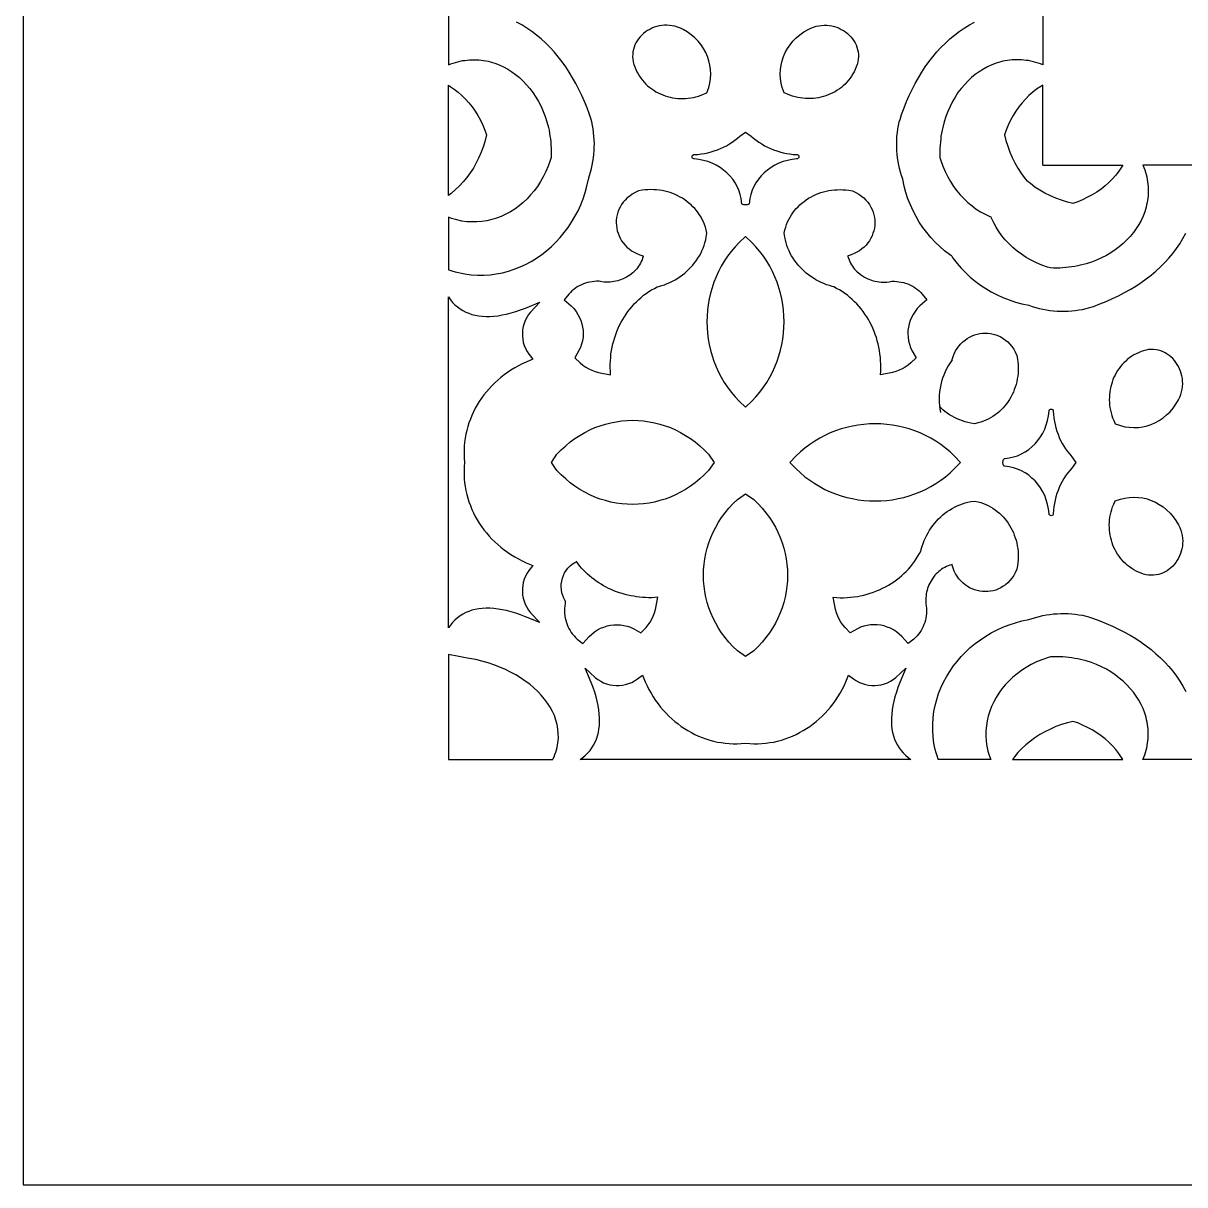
# Model space of a CAD drawing. Extents: x -1917 to -261, y -485 to 605.
# Drawn here: x -671.5 to -562.2, y 35.2 to 144.5 of the extents above; entities that cross this region are included whole.
import ezdxf

# ---------------------------------------------------------------- set-up
doc = ezdxf.new("R2010")
doc.units = 0
doc.layers.add('LAYER_1', color=18, linetype='CONTINUOUS')

msp = doc.modelspace()

# ---------------------------------------------------------------- linework, layer by layer
at = {"layer": 'LAYER_1'}
for points in [[(-671.49, 35.16), (-261.49, 35.16), (-261.49, 445.16), (-671.49, 445.16)], [(-607.11, 141.31), (-607.28, 141.7), (-607.48, 142.07), (-607.72, 142.42), (-608, 142.76), (-608.31, 143.07), (-608.64, 143.36), (-609.01, 143.63), (-609.41, 143.86), (-609.66, 143.99), (-609.92, 144.08), (-610.17, 144.16), (-610.42, 144.21), (-610.68, 144.25), (-610.93, 144.26), (-611.17, 144.26), (-611.42, 144.24), (-611.66, 144.2), (-611.89, 144.14), (-612.12, 144.07), (-612.34, 143.98), (-612.55, 143.87), (-612.75, 143.76), (-612.94, 143.63), (-613.12, 143.48), (-613.29, 143.33), (-613.45, 143.17), (-613.59, 142.99), (-613.72, 142.81), (-613.84, 142.61), (-613.94, 142.41), (-614.02, 142.2), (-614.08, 141.98), (-614.13, 141.76), (-614.15, 141.53), (-614.16, 141.3), (-614.14, 141.06), (-614.1, 140.82), (-614.04, 140.58), (-613.96, 140.34), (-613.85, 140.11), (-613.75, 139.89), (-613.64, 139.68), (-613.51, 139.47), (-613.38, 139.27), (-613.23, 139.08), (-613.07, 138.9), (-612.91, 138.73), (-612.74, 138.57), (-612.55, 138.41), (-612.36, 138.27), (-612.17, 138.14), (-611.96, 138.01), (-611.75, 137.9), (-611.54, 137.8), (-611.32, 137.71), (-611.09, 137.62), (-610.86, 137.55), (-610.63, 137.49), (-610.39, 137.44), (-610.15, 137.4), (-609.91, 137.38), (-609.67, 137.36), (-609.42, 137.36), (-609.18, 137.37), (-608.93, 137.39), (-608.69, 137.42), (-608.44, 137.46), (-608.2, 137.52), (-607.95, 137.59), (-607.71, 137.67), (-607.48, 137.77), (-607.17, 137.91), (-606.99, 138.4), (-606.89, 138.82), (-606.83, 139.25), (-606.8, 139.67), (-606.82, 140.09), (-606.88, 140.5), (-606.98, 140.91)], [(-599.96, 141.31), (-599.79, 141.7), (-599.58, 142.07), (-599.34, 142.42), (-599.07, 142.76), (-598.76, 143.07), (-598.42, 143.36), (-598.05, 143.63), (-597.65, 143.86), (-597.4, 143.99), (-597.15, 144.08), (-596.89, 144.16), (-596.64, 144.21), (-596.39, 144.25), (-596.14, 144.26), (-595.89, 144.26), (-595.65, 144.24), (-595.41, 144.2), (-595.17, 144.14), (-594.95, 144.07), (-594.73, 143.98), (-594.52, 143.87), (-594.32, 143.76), (-594.12, 143.63), (-593.94, 143.48), (-593.77, 143.33), (-593.62, 143.17), (-593.47, 142.99), (-593.34, 142.81), (-593.23, 142.61), (-593.13, 142.41), (-593.05, 142.2), (-592.98, 141.98), (-592.94, 141.76), (-592.91, 141.53), (-592.91, 141.3), (-592.92, 141.06), (-592.96, 140.82), (-593.02, 140.58), (-593.11, 140.34), (-593.21, 140.11), (-593.31, 139.89), (-593.43, 139.68), (-593.55, 139.47), (-593.69, 139.27), (-593.83, 139.08), (-593.99, 138.9), (-594.16, 138.73), (-594.33, 138.57), (-594.51, 138.41), (-594.7, 138.27), (-594.9, 138.14), (-595.1, 138.01), (-595.31, 137.9), (-595.53, 137.8), (-595.75, 137.71), (-595.97, 137.62), (-596.2, 137.55), (-596.43, 137.49), (-596.67, 137.44), (-596.91, 137.4), (-597.15, 137.38), (-597.4, 137.36), (-597.64, 137.36), (-597.89, 137.37), (-598.13, 137.39), (-598.38, 137.42), (-598.62, 137.46), (-598.87, 137.52), (-599.11, 137.59), (-599.35, 137.67), (-599.59, 137.77), (-599.9, 137.91), (-600.07, 138.4), (-600.17, 138.82), (-600.24, 139.25), (-600.26, 139.67), (-600.24, 140.09), (-600.18, 140.5), (-600.09, 140.91)], [(-631.49, 128.25), (-631.49, 138.62), (-631.31, 138.51), (-630.93, 138.25), (-630.56, 137.96), (-630.21, 137.65), (-629.87, 137.32), (-629.55, 136.96), (-629.25, 136.58), (-628.97, 136.18), (-628.71, 135.76), (-628.47, 135.32), (-628.25, 134.86), (-628.06, 134.38), (-627.9, 133.94), (-628.03, 133.42), (-628.2, 132.87), (-628.4, 132.33), (-628.62, 131.81), (-628.87, 131.31), (-629.14, 130.83), (-629.44, 130.37), (-629.76, 129.93), (-630.1, 129.52), (-630.46, 129.13), (-630.84, 128.76), (-631.24, 128.43)], [(-603.53, 127.35), (-603.69, 127.36), (-603.76, 127.38), (-603.8, 127.4), (-603.84, 127.42), (-603.87, 127.46), (-603.89, 127.49), (-603.9, 127.54), (-603.92, 127.75), (-603.95, 127.95), (-604.04, 128.34), (-604.16, 128.73), (-604.32, 129.09), (-604.52, 129.44), (-604.74, 129.78), (-605, 130.09), (-605.28, 130.38), (-605.6, 130.64), (-605.93, 130.88), (-606.29, 131.1), (-606.67, 131.28), (-607.07, 131.43), (-607.48, 131.55), (-607.91, 131.64), (-608.37, 131.69), (-608.41, 131.7), (-608.45, 131.72), (-608.51, 131.77), (-608.54, 131.83), (-608.55, 131.9), (-608.54, 131.97), (-608.5, 132.03), (-608.47, 132.05), (-608.44, 132.07), (-608.4, 132.09), (-608.35, 132.09), (-608.03, 132.11), (-607.71, 132.15), (-607.39, 132.2), (-607.08, 132.26), (-606.77, 132.34), (-606.47, 132.43), (-606.17, 132.53), (-605.88, 132.65), (-605.6, 132.78), (-605.32, 132.93), (-605.05, 133.09), (-604.79, 133.25), (-604.54, 133.44), (-604.3, 133.63), (-604.06, 133.84), (-603.53, 134.2), (-603, 133.84), (-602.77, 133.63), (-602.52, 133.44), (-602.27, 133.25), (-602.01, 133.09), (-601.74, 132.93), (-601.47, 132.78), (-601.18, 132.65), (-600.89, 132.53), (-600.59, 132.43), (-600.29, 132.34), (-599.98, 132.26), (-599.67, 132.2), (-599.36, 132.15), (-599.04, 132.11), (-598.71, 132.09), (-598.66, 132.09), (-598.62, 132.07), (-598.56, 132.03), (-598.53, 131.97), (-598.51, 131.9), (-598.52, 131.83), (-598.56, 131.77), (-598.58, 131.74), (-598.61, 131.72), (-598.65, 131.7), (-598.7, 131.69), (-599.15, 131.64), (-599.58, 131.55), (-600, 131.43), (-600.4, 131.28), (-600.78, 131.1), (-601.13, 130.88), (-601.47, 130.64), (-601.78, 130.38), (-602.06, 130.09), (-602.32, 129.78), (-602.55, 129.44), (-602.74, 129.09), (-602.9, 128.73), (-603.03, 128.34), (-603.12, 127.95), (-603.15, 127.75), (-603.17, 127.54), (-603.18, 127.49), (-603.19, 127.46), (-603.22, 127.42), (-603.26, 127.4), (-603.31, 127.38), (-603.37, 127.36)], [(-611.83, 119.64), (-611.69, 119.68), (-611.42, 119.76), (-611.16, 119.85), (-610.9, 119.95), (-610.64, 120.06), (-610.39, 120.18), (-610.15, 120.31), (-609.91, 120.46), (-609.69, 120.61), (-609.47, 120.77), (-609.25, 120.93), (-609.05, 121.11), (-608.85, 121.3), (-608.67, 121.49), (-608.49, 121.69), (-608.32, 121.9), (-608.16, 122.11), (-608.01, 122.34), (-607.87, 122.56), (-607.74, 122.8), (-607.63, 123.04), (-607.52, 123.29), (-607.43, 123.54), (-607.35, 123.8), (-607.28, 124.06), (-607.23, 124.33), (-607.17, 124.69), (-607.24, 125.02), (-607.31, 125.27), (-607.4, 125.51), (-607.49, 125.75), (-607.6, 125.98), (-607.72, 126.2), (-607.85, 126.41), (-607.99, 126.62), (-608.14, 126.82), (-608.31, 127.01), (-608.48, 127.19), (-608.66, 127.37), (-608.85, 127.53), (-609.04, 127.69), (-609.25, 127.84), (-609.46, 127.98), (-609.68, 128.1), (-609.91, 128.22), (-610.14, 128.33), (-610.38, 128.43), (-610.62, 128.51), (-610.87, 128.59), (-611.12, 128.65), (-611.38, 128.7), (-611.64, 128.75), (-611.9, 128.77), (-612.17, 128.79), (-612.44, 128.8), (-612.71, 128.79), (-612.98, 128.77), (-613.25, 128.73), (-613.59, 128.67), (-613.92, 128.51), (-614.19, 128.36), (-614.43, 128.19), (-614.66, 128.01), (-614.86, 127.81), (-615.04, 127.6), (-615.2, 127.38), (-615.33, 127.16), (-615.45, 126.92), (-615.54, 126.68), (-615.61, 126.43), (-615.66, 126.18), (-615.69, 125.93), (-615.7, 125.68), (-615.68, 125.42), (-615.65, 125.17), (-615.6, 124.93), (-615.52, 124.69), (-615.43, 124.45), (-615.32, 124.22), (-615.19, 123.99), (-615.04, 123.78), (-614.87, 123.58), (-614.69, 123.39), (-614.48, 123.21), (-614.26, 123.05), (-614.02, 122.9), (-613.76, 122.77), (-613.49, 122.66), (-613.2, 122.57), (-613.16, 122.56), (-613.17, 122.51), (-613.21, 122.35), (-613.27, 122.19), (-613.34, 122.03), (-613.41, 121.88), (-613.5, 121.73), (-613.59, 121.59), (-613.69, 121.45), (-613.8, 121.32), (-613.91, 121.19), (-614.03, 121.07), (-614.15, 120.96), (-614.43, 120.74), (-614.73, 120.55), (-615.05, 120.4), (-615.39, 120.27), (-615.55, 120.22), (-615.73, 120.18), (-615.91, 120.14), (-616.09, 120.12), (-616.28, 120.1), (-616.47, 120.09), (-616.65, 120.09), (-616.84, 120.1), (-617.04, 120.12), (-617.29, 120.17), (-617.54, 120.17), (-617.75, 120.16), (-617.97, 120.13), (-618.18, 120.1), (-618.39, 120.05), (-618.59, 119.99), (-618.79, 119.92), (-618.98, 119.84), (-619.17, 119.75), (-619.36, 119.64), (-619.53, 119.53), (-619.7, 119.41), (-619.86, 119.27), (-620.01, 119.13), (-620.15, 118.97), (-620.59, 118.43), (-619.93, 117.85), (-619.69, 117.6), (-619.48, 117.33), (-619.3, 117.06), (-619.15, 116.77), (-619.02, 116.47), (-618.92, 116.16), (-618.86, 115.85), (-618.82, 115.53), (-618.8, 115.22), (-618.82, 114.9), (-618.87, 114.58), (-618.95, 114.26), (-619.06, 113.95), (-619.2, 113.65), (-619.58, 112.98), (-619.08, 112.49), (-618.83, 112.28), (-618.56, 112.1), (-618.28, 111.94), (-617.99, 111.81), (-617.68, 111.69), (-617.37, 111.6), (-616.23, 111.38), (-616.25, 111.71), (-616.26, 112.04), (-616.26, 112.37), (-616.25, 112.69), (-616.22, 113.01), (-616.19, 113.33), (-616.14, 113.65), (-616.08, 113.96), (-616.01, 114.27), (-615.93, 114.58), (-615.84, 114.88), (-615.74, 115.17), (-615.63, 115.46), (-615.51, 115.75), (-615.38, 116.03), (-615.24, 116.31), (-615.09, 116.58), (-614.93, 116.84), (-614.77, 117.09), (-614.59, 117.34), (-614.4, 117.58), (-614.21, 117.81), (-614.01, 118.04), (-613.8, 118.25), (-613.58, 118.46), (-613.35, 118.66), (-613.12, 118.85), (-612.87, 119.03), (-612.62, 119.2), (-612.37, 119.36), (-612.1, 119.5)], [(-595.23, 119.64), (-595.37, 119.68), (-595.64, 119.76), (-595.91, 119.85), (-596.17, 119.95), (-596.42, 120.06), (-596.67, 120.18), (-596.91, 120.31), (-597.15, 120.46), (-597.38, 120.61), (-597.6, 120.77), (-597.81, 120.93), (-598.01, 121.11), (-598.21, 121.3), (-598.4, 121.49), (-598.58, 121.69), (-598.74, 121.9), (-598.9, 122.11), (-599.05, 122.34), (-599.19, 122.56), (-599.32, 122.8), (-599.43, 123.04), (-599.54, 123.29), (-599.63, 123.54), (-599.71, 123.8), (-599.78, 124.06), (-599.84, 124.33), (-599.89, 124.69), (-599.82, 125.02), (-599.75, 125.27), (-599.67, 125.51), (-599.57, 125.75), (-599.46, 125.98), (-599.34, 126.2), (-599.21, 126.41), (-599.07, 126.62), (-598.92, 126.82), (-598.76, 127.01), (-598.59, 127.19), (-598.41, 127.37), (-598.22, 127.53), (-598.02, 127.69), (-597.81, 127.84), (-597.6, 127.98), (-597.38, 128.1), (-597.16, 128.22), (-596.92, 128.33), (-596.69, 128.43), (-596.44, 128.51), (-596.2, 128.59), (-595.94, 128.65), (-595.69, 128.7), (-595.43, 128.75), (-595.16, 128.77), (-594.9, 128.79), (-594.63, 128.8), (-594.36, 128.79), (-594.08, 128.77), (-593.81, 128.73), (-593.48, 128.67), (-593.14, 128.51), (-592.87, 128.36), (-592.63, 128.19), (-592.41, 128.01), (-592.2, 127.81), (-592.02, 127.6), (-591.87, 127.38), (-591.73, 127.16), (-591.62, 126.92), (-591.52, 126.68), (-591.45, 126.43), (-591.4, 126.18), (-591.37, 125.93), (-591.37, 125.68), (-591.38, 125.42), (-591.41, 125.17), (-591.47, 124.93), (-591.54, 124.69), (-591.63, 124.45), (-591.74, 124.22), (-591.87, 123.99), (-592.02, 123.78), (-592.19, 123.58), (-592.38, 123.39), (-592.58, 123.21), (-592.81, 123.05), (-593.05, 122.9), (-593.3, 122.77), (-593.58, 122.66), (-593.87, 122.57), (-593.91, 122.56), (-593.9, 122.51), (-593.85, 122.35), (-593.79, 122.19), (-593.72, 122.03), (-593.65, 121.88), (-593.57, 121.73), (-593.47, 121.59), (-593.37, 121.45), (-593.27, 121.32), (-593.15, 121.19), (-593.03, 121.07), (-592.91, 120.96), (-592.63, 120.74), (-592.33, 120.55), (-592.02, 120.4), (-591.67, 120.27), (-591.51, 120.22), (-591.33, 120.18), (-591.15, 120.14), (-590.97, 120.12), (-590.78, 120.1), (-590.6, 120.09), (-590.41, 120.09), (-590.22, 120.1), (-590.03, 120.12), (-589.77, 120.17), (-589.53, 120.17), (-589.31, 120.16), (-589.1, 120.13), (-588.88, 120.1), (-588.68, 120.05), (-588.47, 119.99), (-588.27, 119.92), (-588.08, 119.84), (-587.89, 119.75), (-587.71, 119.64), (-587.53, 119.53), (-587.36, 119.41), (-587.2, 119.27), (-587.05, 119.13), (-586.91, 118.97), (-586.48, 118.43), (-587.14, 117.85), (-587.37, 117.6), (-587.58, 117.33), (-587.76, 117.06), (-587.92, 116.77), (-588.04, 116.47), (-588.14, 116.16), (-588.21, 115.85), (-588.25, 115.53), (-588.26, 115.22), (-588.24, 114.9), (-588.19, 114.58), (-588.11, 114.26), (-588.01, 113.95), (-587.87, 113.65), (-587.48, 112.98), (-587.99, 112.49), (-588.23, 112.28), (-588.5, 112.1), (-588.78, 111.94), (-589.07, 111.81), (-589.38, 111.69), (-589.7, 111.6), (-590.84, 111.38), (-590.81, 111.71), (-590.8, 112.04), (-590.8, 112.37), (-590.82, 112.69), (-590.84, 113.01), (-590.88, 113.33), (-590.92, 113.65), (-590.98, 113.96), (-591.05, 114.27), (-591.13, 114.58), (-591.22, 114.88), (-591.32, 115.17), (-591.43, 115.46), (-591.55, 115.75), (-591.68, 116.03), (-591.82, 116.31), (-591.97, 116.58), (-592.13, 116.84), (-592.3, 117.09), (-592.47, 117.34), (-592.66, 117.58), (-592.85, 117.81), (-593.06, 118.04), (-593.27, 118.25), (-593.49, 118.46), (-593.71, 118.66), (-593.95, 118.85), (-594.19, 119.03), (-594.44, 119.2), (-594.7, 119.36), (-594.96, 119.5)], [(-603.53, 124.39), (-604.12, 123.82), (-604.52, 123.4), (-604.88, 122.97), (-605.22, 122.52), (-605.53, 122.05), (-605.81, 121.58), (-606.07, 121.09), (-606.3, 120.59), (-606.5, 120.08), (-606.68, 119.56), (-606.83, 119.04), (-606.95, 118.51), (-607.04, 117.98), (-607.11, 117.44), (-607.15, 116.9), (-607.16, 116.36), (-607.15, 115.82), (-607.11, 115.28), (-607.04, 114.74), (-606.95, 114.21), (-606.83, 113.68), (-606.68, 113.15), (-606.5, 112.64), (-606.3, 112.13), (-606.07, 111.63), (-605.81, 111.14), (-605.53, 110.66), (-605.22, 110.2), (-604.88, 109.75), (-604.52, 109.31), (-604.12, 108.89), (-603.53, 108.33), (-602.94, 108.89), (-602.55, 109.31), (-602.18, 109.75), (-601.85, 110.2), (-601.54, 110.66), (-601.25, 111.14), (-601, 111.63), (-600.77, 112.13), (-600.56, 112.64), (-600.39, 113.15), (-600.24, 113.68), (-600.12, 114.21), (-600.02, 114.74), (-599.96, 115.28), (-599.92, 115.82), (-599.9, 116.36), (-599.92, 116.9), (-599.96, 117.44), (-600.02, 117.98), (-600.12, 118.51), (-600.24, 119.04), (-600.39, 119.56), (-600.56, 120.08), (-600.77, 120.59), (-601, 121.09), (-601.25, 121.58), (-601.54, 122.05), (-601.85, 122.52), (-602.18, 122.97), (-602.55, 123.4), (-602.94, 123.82)], [(-629.96, 103.13), (-629.96, 103.13), (-630, 102.73), (-630.01, 102.35), (-630.01, 101.97), (-629.99, 101.59), (-629.96, 101.22), (-629.91, 100.85), (-629.84, 100.48), (-629.76, 100.12), (-629.66, 99.76), (-629.55, 99.41), (-629.42, 99.06), (-629.28, 98.71), (-629.13, 98.38), (-628.96, 98.04), (-628.78, 97.72), (-628.58, 97.4), (-628.37, 97.09), (-628.15, 96.78), (-627.91, 96.49), (-627.66, 96.2), (-627.4, 95.92), (-627.13, 95.65), (-626.85, 95.39), (-626.55, 95.14), (-626.24, 94.9), (-625.92, 94.67), (-625.6, 94.45), (-625.25, 94.24), (-624.9, 94.05), (-624.54, 93.86), (-624.17, 93.69), (-623.54, 93.43), (-623.92, 92.96), (-624.09, 92.7), (-624.24, 92.42), (-624.35, 92.13), (-624.44, 91.84), (-624.5, 91.55), (-624.53, 91.25), (-624.53, 90.95), (-624.51, 90.65), (-624.45, 90.36), (-624.37, 90.06), (-624.26, 89.78), (-624.12, 89.5), (-623.95, 89.24), (-623.76, 88.98), (-622.89, 88.05), (-624.24, 88.61), (-624.7, 88.79), (-625.15, 88.94), (-625.59, 89.07), (-626.01, 89.18), (-626.42, 89.27), (-626.82, 89.33), (-627.21, 89.38), (-627.59, 89.4), (-627.95, 89.4), (-628.3, 89.39), (-628.64, 89.35), (-628.96, 89.29), (-629.27, 89.21), (-629.57, 89.11), (-629.86, 88.99), (-630.13, 88.84), (-630.39, 88.68), (-630.64, 88.5), (-630.87, 88.29), (-631.09, 88.07), (-631.3, 87.82), (-631.49, 87.56), (-631.49, 103.13), (-631.49, 118.7), (-631.3, 118.44), (-631.09, 118.19), (-630.87, 117.97), (-630.64, 117.76), (-630.39, 117.58), (-630.13, 117.42), (-629.86, 117.28), (-629.57, 117.16), (-629.27, 117.06), (-628.96, 116.98), (-628.64, 116.92), (-628.3, 116.88), (-627.95, 116.86), (-627.59, 116.86), (-627.21, 116.89), (-626.82, 116.93), (-626.42, 117), (-626.01, 117.08), (-625.59, 117.19), (-625.15, 117.32), (-624.7, 117.48), (-624.24, 117.65), (-622.89, 118.21), (-623.76, 117.28), (-623.95, 117.03), (-624.12, 116.76), (-624.26, 116.48), (-624.37, 116.2), (-624.45, 115.91), (-624.51, 115.61), (-624.53, 115.31), (-624.53, 115.01), (-624.5, 114.72), (-624.44, 114.42), (-624.35, 114.13), (-624.24, 113.84), (-624.09, 113.57), (-623.92, 113.3), (-623.54, 112.83), (-624.17, 112.57), (-624.54, 112.4), (-624.9, 112.22), (-625.25, 112.02), (-625.6, 111.81), (-625.92, 111.59), (-626.24, 111.36), (-626.55, 111.12), (-626.85, 110.87), (-627.13, 110.61), (-627.4, 110.34), (-627.66, 110.06), (-627.91, 109.77), (-628.15, 109.48), (-628.37, 109.17), (-628.58, 108.86), (-628.78, 108.54), (-628.96, 108.22), (-629.13, 107.89), (-629.28, 107.55), (-629.42, 107.21), (-629.55, 106.86), (-629.66, 106.5), (-629.76, 106.14), (-629.84, 105.78), (-629.91, 105.41), (-629.96, 105.04), (-629.99, 104.67), (-630.01, 104.29), (-630.01, 103.92), (-630, 103.54), (-629.96, 103.13)], [(-565.35, 106.71), (-564.97, 106.88), (-564.6, 107.08), (-564.24, 107.32), (-563.91, 107.6), (-563.59, 107.9), (-563.3, 108.24), (-563.04, 108.61), (-562.8, 109.01), (-562.68, 109.26), (-562.58, 109.52), (-562.5, 109.77), (-562.45, 110.02), (-562.42, 110.28), (-562.4, 110.53), (-562.41, 110.77), (-562.43, 111.02), (-562.47, 111.26), (-562.53, 111.49), (-562.6, 111.72), (-562.69, 111.93), (-562.79, 112.15), (-562.91, 112.35), (-563.04, 112.54), (-563.18, 112.72), (-563.33, 112.89), (-563.5, 113.05), (-563.67, 113.19), (-563.86, 113.32), (-564.05, 113.44), (-564.25, 113.53), (-564.46, 113.62), (-564.68, 113.68), (-564.9, 113.73), (-565.13, 113.75), (-565.37, 113.76), (-565.6, 113.74), (-565.84, 113.7), (-566.08, 113.64), (-566.32, 113.56), (-566.55, 113.45), (-566.77, 113.35), (-566.99, 113.24), (-567.19, 113.11), (-567.39, 112.98), (-567.58, 112.83), (-567.76, 112.67), (-567.93, 112.51), (-568.1, 112.33), (-568.25, 112.15), (-568.39, 111.96), (-568.53, 111.77), (-568.65, 111.56), (-568.76, 111.35), (-568.87, 111.14), (-568.96, 110.92), (-569.04, 110.69), (-569.11, 110.46), (-569.17, 110.23), (-569.22, 109.99), (-569.26, 109.75), (-569.29, 109.51), (-569.3, 109.27), (-569.31, 109.02), (-569.3, 108.78), (-569.28, 108.53), (-569.25, 108.29), (-569.2, 108.04), (-569.14, 107.8), (-569.07, 107.55), (-568.99, 107.31), (-568.89, 107.08), (-568.75, 106.77), (-568.26, 106.59), (-567.84, 106.49), (-567.42, 106.43), (-566.99, 106.4), (-566.57, 106.42), (-566.16, 106.48), (-565.75, 106.58)], [(-572.46, 103.13), (-572.83, 102.6), (-573.03, 102.37), (-573.23, 102.12), (-573.41, 101.87), (-573.58, 101.61), (-573.74, 101.34), (-573.88, 101.06), (-574.01, 100.78), (-574.13, 100.49), (-574.23, 100.19), (-574.33, 99.89), (-574.4, 99.58), (-574.47, 99.27), (-574.52, 98.96), (-574.55, 98.64), (-574.57, 98.31), (-574.58, 98.26), (-574.59, 98.22), (-574.63, 98.16), (-574.7, 98.12), (-574.76, 98.11), (-574.84, 98.12), (-574.9, 98.15), (-574.92, 98.18), (-574.95, 98.21), (-574.96, 98.25), (-574.97, 98.3), (-575.02, 98.75), (-575.11, 99.18), (-575.23, 99.6), (-575.38, 100), (-575.57, 100.37), (-575.78, 100.73), (-576.02, 101.07), (-576.29, 101.38), (-576.58, 101.66), (-576.89, 101.92), (-577.22, 102.15), (-577.57, 102.34), (-577.94, 102.5), (-578.32, 102.63), (-578.72, 102.72), (-578.92, 102.75), (-579.13, 102.77), (-579.17, 102.78), (-579.21, 102.79), (-579.24, 102.82), (-579.26, 102.86), (-579.29, 102.91), (-579.3, 102.97), (-579.31, 103.13), (-579.3, 103.29), (-579.29, 103.35), (-579.26, 103.4), (-579.24, 103.44), (-579.21, 103.47), (-579.17, 103.49), (-579.13, 103.5), (-578.92, 103.52), (-578.72, 103.55), (-578.32, 103.64), (-577.94, 103.76), (-577.57, 103.92), (-577.22, 104.12), (-576.89, 104.34), (-576.58, 104.6), (-576.29, 104.88), (-576.02, 105.19), (-575.78, 105.53), (-575.57, 105.89), (-575.38, 106.27), (-575.23, 106.66), (-575.11, 107.08), (-575.02, 107.51), (-574.97, 107.97), (-574.96, 108.01), (-574.95, 108.05), (-574.9, 108.11), (-574.84, 108.14), (-574.76, 108.15), (-574.7, 108.14), (-574.63, 108.1), (-574.61, 108.07), (-574.59, 108.04), (-574.58, 108), (-574.57, 107.95), (-574.55, 107.63), (-574.52, 107.31), (-574.47, 106.99), (-574.4, 106.68), (-574.33, 106.37), (-574.23, 106.07), (-574.13, 105.77), (-574.01, 105.48), (-573.88, 105.2), (-573.74, 104.92), (-573.58, 104.65), (-573.41, 104.39), (-573.23, 104.14), (-573.03, 103.9), (-572.83, 103.66)], [(-606.49, 103.13), (-607.03, 102.36), (-607.43, 101.95), (-607.84, 101.57), (-608.27, 101.21), (-608.71, 100.89), (-609.17, 100.59), (-609.64, 100.32), (-610.11, 100.08), (-610.6, 99.87), (-611.09, 99.68), (-611.59, 99.53), (-612.09, 99.4), (-612.6, 99.3), (-613.12, 99.23), (-613.63, 99.19), (-614.15, 99.17), (-614.66, 99.19), (-615.18, 99.23), (-615.69, 99.3), (-616.2, 99.4), (-616.7, 99.53), (-617.2, 99.68), (-617.7, 99.87), (-618.18, 100.08), (-618.66, 100.32), (-619.12, 100.59), (-619.58, 100.89), (-620.02, 101.21), (-620.45, 101.57), (-620.87, 101.95), (-621.27, 102.36), (-621.8, 103.13), (-621.27, 103.9), (-620.87, 104.31), (-620.45, 104.7), (-620.02, 105.05), (-619.58, 105.38), (-619.12, 105.67), (-618.66, 105.94), (-618.18, 106.18), (-617.7, 106.4), (-617.2, 106.58), (-616.7, 106.74), (-616.2, 106.86), (-615.69, 106.96), (-615.18, 107.03), (-614.66, 107.08), (-614.15, 107.09), (-613.63, 107.08), (-613.12, 107.03), (-612.6, 106.96), (-612.09, 106.86), (-611.59, 106.74), (-611.09, 106.58), (-610.6, 106.4), (-610.11, 106.18), (-609.64, 105.94), (-609.17, 105.67), (-608.71, 105.38), (-608.27, 105.05), (-607.84, 104.7), (-607.43, 104.31), (-607.03, 103.9)], [(-583.3, 103.13), (-583.86, 103.72), (-584.28, 104.11), (-584.72, 104.48), (-585.17, 104.82), (-585.63, 105.13), (-586.11, 105.41), (-586.6, 105.67), (-587.1, 105.9), (-587.61, 106.1), (-588.12, 106.28), (-588.65, 106.42), (-589.17, 106.55), (-589.71, 106.64), (-590.25, 106.71), (-590.79, 106.75), (-591.33, 106.76), (-591.87, 106.75), (-592.41, 106.71), (-592.94, 106.64), (-593.48, 106.55), (-594.01, 106.42), (-594.53, 106.28), (-595.05, 106.1), (-595.56, 105.9), (-596.06, 105.67), (-596.54, 105.41), (-597.02, 105.13), (-597.49, 104.82), (-597.94, 104.48), (-598.37, 104.11), (-598.79, 103.72), (-599.36, 103.13), (-598.79, 102.54), (-598.37, 102.15), (-597.94, 101.78), (-597.49, 101.45), (-597.02, 101.13), (-596.54, 100.85), (-596.06, 100.59), (-595.56, 100.36), (-595.05, 100.16), (-594.53, 99.99), (-594.01, 99.84), (-593.48, 99.72), (-592.94, 99.62), (-592.41, 99.55), (-591.87, 99.51), (-591.33, 99.5), (-590.79, 99.51), (-590.25, 99.55), (-589.71, 99.62), (-589.17, 99.72), (-588.65, 99.84), (-588.12, 99.99), (-587.61, 100.16), (-587.1, 100.36), (-586.6, 100.59), (-586.11, 100.85), (-585.63, 101.13), (-585.17, 101.45), (-584.72, 101.78), (-584.28, 102.15), (-583.86, 102.54)], [(-603.53, 84.86), (-604.3, 85.4), (-604.71, 85.8), (-605.1, 86.21), (-605.45, 86.64), (-605.78, 87.08), (-606.07, 87.54), (-606.34, 88.01), (-606.58, 88.48), (-606.8, 88.97), (-606.98, 89.46), (-607.14, 89.96), (-607.26, 90.46), (-607.36, 90.97), (-607.43, 91.49), (-607.48, 92), (-607.49, 92.52), (-607.48, 93.03), (-607.43, 93.55), (-607.36, 94.06), (-607.26, 94.57), (-607.14, 95.07), (-606.98, 95.57), (-606.8, 96.07), (-606.58, 96.55), (-606.34, 97.03), (-606.07, 97.49), (-605.78, 97.95), (-605.45, 98.39), (-605.1, 98.82), (-604.71, 99.24), (-604.3, 99.64), (-603.53, 100.17), (-602.76, 99.64), (-602.35, 99.24), (-601.97, 98.82), (-601.61, 98.39), (-601.29, 97.95), (-600.99, 97.49), (-600.72, 97.03), (-600.48, 96.55), (-600.27, 96.07), (-600.08, 95.57), (-599.93, 95.07), (-599.8, 94.57), (-599.7, 94.06), (-599.63, 93.55), (-599.59, 93.03), (-599.57, 92.52), (-599.59, 92), (-599.63, 91.49), (-599.7, 90.97), (-599.8, 90.46), (-599.93, 89.96), (-600.08, 89.46), (-600.27, 88.97), (-600.48, 88.48), (-600.72, 88.01), (-600.99, 87.54), (-601.29, 87.08), (-601.61, 86.64), (-601.97, 86.21), (-602.35, 85.8), (-602.76, 85.4)], [(-587.02, 94.83), (-586.99, 94.97), (-586.91, 95.24), (-586.82, 95.51), (-586.71, 95.77), (-586.6, 96.02), (-586.48, 96.27), (-586.35, 96.51), (-586.21, 96.75), (-586.06, 96.98), (-585.9, 97.2), (-585.73, 97.41), (-585.55, 97.61), (-585.37, 97.81), (-585.17, 98), (-584.97, 98.18), (-584.77, 98.35), (-584.55, 98.5), (-584.33, 98.65), (-584.1, 98.79), (-583.86, 98.92), (-583.62, 99.04), (-583.37, 99.14), (-583.12, 99.23), (-582.86, 99.31), (-582.6, 99.38), (-582.33, 99.44), (-581.98, 99.49), (-581.64, 99.42), (-581.39, 99.35), (-581.15, 99.27), (-580.92, 99.17), (-580.69, 99.06), (-580.47, 98.94), (-580.25, 98.81), (-580.04, 98.67), (-579.84, 98.52), (-579.65, 98.36), (-579.47, 98.19), (-579.3, 98.01), (-579.13, 97.82), (-578.97, 97.62), (-578.83, 97.41), (-578.69, 97.2), (-578.56, 96.98), (-578.44, 96.76), (-578.33, 96.52), (-578.24, 96.29), (-578.15, 96.04), (-578.08, 95.8), (-578.01, 95.54), (-577.96, 95.29), (-577.92, 95.03), (-577.89, 94.76), (-577.87, 94.5), (-577.87, 94.23), (-577.88, 93.96), (-577.9, 93.69), (-577.93, 93.41), (-577.99, 93.08), (-578.15, 92.74), (-578.3, 92.48), (-578.47, 92.23), (-578.65, 92.01), (-578.85, 91.8), (-579.06, 91.62), (-579.28, 91.47), (-579.51, 91.33), (-579.74, 91.22), (-579.99, 91.12), (-580.23, 91.05), (-580.48, 91), (-580.74, 90.98), (-580.99, 90.97), (-581.24, 90.98), (-581.49, 91.01), (-581.74, 91.07), (-581.98, 91.14), (-582.22, 91.23), (-582.45, 91.34), (-582.67, 91.47), (-582.88, 91.62), (-583.09, 91.79), (-583.28, 91.98), (-583.46, 92.18), (-583.62, 92.41), (-583.77, 92.65), (-583.89, 92.9), (-584, 93.18), (-584.09, 93.47), (-584.1, 93.51), (-584.15, 93.5), (-584.32, 93.45), (-584.48, 93.39), (-584.63, 93.32), (-584.79, 93.25), (-584.93, 93.17), (-585.08, 93.07), (-585.21, 92.97), (-585.35, 92.87), (-585.47, 92.75), (-585.6, 92.63), (-585.71, 92.51), (-585.92, 92.23), (-586.11, 91.93), (-586.27, 91.62), (-586.4, 91.27), (-586.44, 91.11), (-586.49, 90.93), (-586.52, 90.75), (-586.55, 90.57), (-586.56, 90.39), (-586.57, 90.2), (-586.57, 90.01), (-586.56, 89.82), (-586.54, 89.63), (-586.5, 89.37), (-586.5, 89.13), (-586.51, 88.91), (-586.53, 88.7), (-586.56, 88.48), (-586.61, 88.28), (-586.67, 88.07), (-586.74, 87.87), (-586.82, 87.68), (-586.92, 87.49), (-587.02, 87.31), (-587.13, 87.13), (-587.26, 86.97), (-587.39, 86.81), (-587.54, 86.65), (-587.69, 86.51), (-588.23, 86.08), (-588.81, 86.74), (-589.06, 86.97), (-589.33, 87.18), (-589.61, 87.36), (-589.9, 87.52), (-590.2, 87.64), (-590.5, 87.74), (-590.81, 87.81), (-591.13, 87.85), (-591.45, 87.86), (-591.77, 87.84), (-592.08, 87.79), (-592.4, 87.72), (-592.71, 87.61), (-593.01, 87.47), (-593.68, 87.09), (-594.17, 87.59), (-594.38, 87.83), (-594.56, 88.1), (-594.72, 88.38), (-594.86, 88.67), (-594.97, 88.98), (-595.06, 89.3), (-595.28, 90.44), (-594.95, 90.41), (-594.62, 90.4), (-594.3, 90.4), (-593.97, 90.42), (-593.65, 90.44), (-593.33, 90.48), (-593.01, 90.52), (-592.7, 90.58), (-592.39, 90.65), (-592.09, 90.73), (-591.79, 90.82), (-591.49, 90.92), (-591.2, 91.03), (-590.91, 91.15), (-590.63, 91.28), (-590.36, 91.42), (-590.09, 91.57), (-589.83, 91.73), (-589.57, 91.9), (-589.32, 92.07), (-589.08, 92.26), (-588.85, 92.45), (-588.63, 92.66), (-588.41, 92.87), (-588.2, 93.09), (-588, 93.31), (-587.81, 93.55), (-587.64, 93.79), (-587.47, 94.04), (-587.31, 94.3), (-587.16, 94.56)], [(-565.35, 99.55), (-564.97, 99.38), (-564.6, 99.18), (-564.24, 98.94), (-563.91, 98.66), (-563.59, 98.36), (-563.3, 98.02), (-563.04, 97.65), (-562.8, 97.25), (-562.68, 97), (-562.58, 96.75), (-562.5, 96.49), (-562.45, 96.24), (-562.42, 95.99), (-562.4, 95.74), (-562.41, 95.49), (-562.43, 95.25), (-562.47, 95.01), (-562.53, 94.77), (-562.6, 94.55), (-562.69, 94.33), (-562.79, 94.12), (-562.91, 93.92), (-563.04, 93.72), (-563.18, 93.54), (-563.33, 93.37), (-563.5, 93.22), (-563.67, 93.07), (-563.86, 92.94), (-564.05, 92.83), (-564.25, 92.73), (-564.46, 92.65), (-564.68, 92.58), (-564.9, 92.54), (-565.13, 92.51), (-565.37, 92.51), (-565.6, 92.52), (-565.84, 92.56), (-566.08, 92.62), (-566.32, 92.71), (-566.55, 92.81), (-566.77, 92.91), (-566.99, 93.03), (-567.19, 93.15), (-567.39, 93.29), (-567.58, 93.43), (-567.76, 93.59), (-567.93, 93.75), (-568.1, 93.93), (-568.25, 94.11), (-568.39, 94.3), (-568.53, 94.5), (-568.65, 94.7), (-568.76, 94.91), (-568.87, 95.12), (-568.96, 95.35), (-569.04, 95.57), (-569.11, 95.8), (-569.17, 96.03), (-569.22, 96.27), (-569.26, 96.51), (-569.29, 96.75), (-569.3, 96.99), (-569.31, 97.24), (-569.3, 97.49), (-569.28, 97.73), (-569.25, 97.98), (-569.2, 98.22), (-569.14, 98.47), (-569.07, 98.71), (-568.99, 98.95), (-568.89, 99.19), (-568.75, 99.5), (-568.26, 99.67), (-567.84, 99.77), (-567.42, 99.84), (-566.99, 99.86), (-566.57, 99.84), (-566.16, 99.78), (-565.75, 99.69)], [(-603.53, 76.7), (-603.53, 76.7), (-603.13, 76.67), (-602.75, 76.65), (-602.37, 76.65), (-601.99, 76.67), (-601.62, 76.71), (-601.25, 76.76), (-600.88, 76.82), (-600.52, 76.91), (-600.16, 77), (-599.81, 77.11), (-599.46, 77.24), (-599.11, 77.38), (-598.78, 77.54), (-598.44, 77.7), (-598.12, 77.89), (-597.8, 78.08), (-597.49, 78.29), (-597.18, 78.52), (-596.89, 78.75), (-596.6, 79), (-596.32, 79.26), (-596.05, 79.53), (-595.79, 79.82), (-595.54, 80.11), (-595.3, 80.42), (-595.07, 80.74), (-594.85, 81.07), (-594.64, 81.41), (-594.45, 81.76), (-594.26, 82.12), (-594.09, 82.49), (-593.83, 83.12), (-593.36, 82.75), (-593.1, 82.57), (-592.82, 82.43), (-592.53, 82.31), (-592.24, 82.22), (-591.95, 82.16), (-591.65, 82.13), (-591.35, 82.13), (-591.05, 82.16), (-590.76, 82.21), (-590.46, 82.29), (-590.18, 82.4), (-589.9, 82.54), (-589.64, 82.71), (-589.38, 82.9), (-588.45, 83.77), (-589.01, 82.42), (-589.19, 81.96), (-589.34, 81.51), (-589.47, 81.08), (-589.58, 80.65), (-589.67, 80.24), (-589.73, 79.84), (-589.78, 79.45), (-589.8, 79.08), (-589.8, 78.71), (-589.79, 78.36), (-589.75, 78.03), (-589.69, 77.7), (-589.61, 77.39), (-589.51, 77.09), (-589.39, 76.81), (-589.24, 76.53), (-589.08, 76.27), (-588.9, 76.03), (-588.7, 75.79), (-588.47, 75.57), (-588.22, 75.36), (-587.97, 75.17), (-603.53, 75.17), (-619.1, 75.17), (-618.84, 75.36), (-618.59, 75.57), (-618.37, 75.79), (-618.16, 76.03), (-617.98, 76.27), (-617.82, 76.53), (-617.68, 76.81), (-617.56, 77.09), (-617.46, 77.39), (-617.38, 77.7), (-617.32, 78.03), (-617.28, 78.36), (-617.26, 78.71), (-617.26, 79.08), (-617.29, 79.45), (-617.33, 79.84), (-617.4, 80.24), (-617.48, 80.65), (-617.59, 81.08), (-617.72, 81.51), (-617.88, 81.96), (-618.05, 82.42), (-618.61, 83.77), (-617.68, 82.9), (-617.43, 82.71), (-617.16, 82.54), (-616.88, 82.4), (-616.6, 82.29), (-616.31, 82.21), (-616.01, 82.16), (-615.71, 82.13), (-615.41, 82.13), (-615.12, 82.16), (-614.82, 82.22), (-614.53, 82.31), (-614.24, 82.43), (-613.97, 82.57), (-613.7, 82.75), (-613.23, 83.12), (-612.97, 82.49), (-612.8, 82.12), (-612.62, 81.76), (-612.42, 81.41), (-612.21, 81.07), (-611.99, 80.74), (-611.76, 80.42), (-611.52, 80.11), (-611.27, 79.82), (-611.01, 79.53), (-610.74, 79.26), (-610.46, 79), (-610.18, 78.75), (-609.88, 78.52), (-609.58, 78.29), (-609.26, 78.08), (-608.95, 77.89), (-608.62, 77.7), (-608.29, 77.54), (-607.95, 77.38), (-607.61, 77.24), (-607.26, 77.11), (-606.9, 77), (-606.54, 76.91), (-606.18, 76.82), (-605.81, 76.76), (-605.44, 76.71), (-605.07, 76.67), (-604.69, 76.65), (-604.32, 76.65), (-603.94, 76.67), (-603.53, 76.7)], [(-568.04, 75.17), (-568.15, 75.35), (-568.41, 75.74), (-568.7, 76.1), (-569.01, 76.45), (-569.34, 76.79), (-569.7, 77.11), (-570.08, 77.41), (-570.48, 77.69), (-570.91, 77.95), (-571.35, 78.19), (-571.81, 78.41), (-572.28, 78.61), (-572.72, 78.76), (-573.24, 78.63), (-573.8, 78.46), (-574.33, 78.27), (-574.85, 78.04), (-575.36, 77.79), (-575.84, 77.52), (-576.3, 77.22), (-576.73, 76.9), (-577.15, 76.56), (-577.54, 76.2), (-577.9, 75.82), (-578.23, 75.42), (-578.42, 75.17)]]:
    msp.add_lwpolyline(points, close=True, dxfattribs=at)
for points in [[(-631.49, 145.62), (-631.49, 140.53), (-631.27, 140.62), (-631.05, 140.7), (-630.83, 140.77), (-630.61, 140.83), (-630.39, 140.88), (-630.17, 140.93), (-629.94, 140.96), (-629.72, 140.99), (-629.5, 141.01), (-629.28, 141.02), (-629.06, 141.02), (-628.84, 141.02), (-628.62, 141), (-628.4, 140.98), (-628.18, 140.95), (-627.97, 140.92), (-627.75, 140.87), (-627.54, 140.82), (-627.33, 140.76), (-627.12, 140.69), (-626.71, 140.53), (-626.3, 140.34), (-625.91, 140.13), (-625.53, 139.89), (-625.16, 139.62), (-624.8, 139.33), (-624.46, 139.01), (-624.13, 138.67), (-623.82, 138.3), (-623.53, 137.92), (-623.26, 137.51), (-623, 137.08), (-622.77, 136.63), (-622.56, 136.16), (-622.38, 135.67), (-622.22, 135.17), (-622.08, 134.65), (-622.02, 134.38), (-621.97, 134.11), (-621.93, 133.84), (-621.89, 133.56), (-621.86, 133.28), (-621.84, 132.99), (-621.83, 132.7), (-621.82, 132.41), (-621.82, 132.11), (-621.83, 131.81), (-621.91, 131.54), (-622.1, 131.01), (-622.32, 130.5), (-622.56, 130.01), (-622.82, 129.55), (-623.11, 129.1), (-623.42, 128.68), (-623.75, 128.29), (-624.09, 127.92), (-624.46, 127.58), (-624.84, 127.26), (-625.24, 126.97), (-625.65, 126.71), (-626.07, 126.48), (-626.51, 126.28), (-626.95, 126.11), (-627.4, 125.97), (-627.86, 125.87), (-628.33, 125.79), (-628.8, 125.75), (-629.28, 125.75), (-629.76, 125.78), (-630.23, 125.84), (-630.71, 125.95), (-631.19, 126.09), (-631.49, 126.2), (-631.49, 121.26), (-631.46, 121.25), (-631.15, 121.15), (-630.85, 121.06), (-630.55, 120.99), (-630.25, 120.92), (-629.95, 120.86), (-629.35, 120.78), (-628.75, 120.74), (-628.15, 120.74), (-627.56, 120.78), (-626.98, 120.86), (-626.41, 120.97), (-625.84, 121.12), (-625.29, 121.3), (-624.75, 121.52), (-624.22, 121.76), (-623.7, 122.04), (-623.2, 122.35), (-622.71, 122.68), (-622.25, 123.05), (-621.8, 123.44), (-621.37, 123.85), (-620.97, 124.29), (-620.58, 124.75), (-620.22, 125.23), (-619.89, 125.73), (-619.58, 126.26), (-619.29, 126.8), (-619.04, 127.36), (-618.81, 127.93), (-618.62, 128.52), (-618.46, 129.13), (-618.32, 129.78), (-618.21, 130.11), (-618.11, 130.44), (-618.02, 130.77), (-617.95, 131.1), (-617.89, 131.44), (-617.84, 131.78), (-617.8, 132.12), (-617.77, 132.46), (-617.76, 132.8), (-617.75, 133.14), (-617.76, 133.48), (-617.79, 133.82), (-617.82, 134.16), (-617.87, 134.5), (-617.93, 134.84), (-618, 135.18), (-618.07, 135.39), (-618.21, 135.87), (-618.44, 136.48), (-618.68, 137.08), (-618.94, 137.66), (-619.21, 138.23), (-619.5, 138.78), (-619.8, 139.32), (-620.12, 139.84), (-620.45, 140.35), (-620.79, 140.83), (-621.15, 141.3), (-621.53, 141.75), (-621.92, 142.18), (-622.33, 142.59), (-622.75, 142.98), (-623.19, 143.34), (-623.64, 143.68), (-624.11, 144), (-624.59, 144.29), (-625.09, 144.56)], [(-575.57, 145.62), (-575.57, 140.53), (-575.79, 140.62), (-576.01, 140.7), (-576.23, 140.77), (-576.45, 140.83), (-576.68, 140.88), (-576.9, 140.93), (-577.12, 140.96), (-577.34, 140.99), (-577.56, 141.01), (-577.79, 141.02), (-578.01, 141.02), (-578.23, 141.02), (-578.45, 141), (-578.66, 140.98), (-578.88, 140.95), (-579.1, 140.92), (-579.31, 140.87), (-579.52, 140.82), (-579.74, 140.76), (-579.94, 140.69), (-580.36, 140.53), (-580.76, 140.34), (-581.15, 140.13), (-581.54, 139.89), (-581.91, 139.62), (-582.26, 139.33), (-582.61, 139.01), (-582.93, 138.67), (-583.24, 138.3), (-583.54, 137.92), (-583.81, 137.51), (-584.06, 137.08), (-584.29, 136.63), (-584.5, 136.16), (-584.69, 135.67), (-584.85, 135.17), (-584.98, 134.65), (-585.04, 134.38), (-585.09, 134.11), (-585.14, 133.84), (-585.17, 133.56), (-585.2, 133.28), (-585.22, 132.99), (-585.24, 132.7), (-585.25, 132.41), (-585.24, 132.11), (-585.24, 131.81), (-585.15, 131.54), (-584.96, 131.01), (-584.75, 130.5), (-584.51, 130.01), (-584.24, 129.55), (-583.95, 129.1), (-583.65, 128.68), (-583.32, 128.29), (-582.97, 127.92), (-582.6, 127.58), (-582.22, 127.26), (-581.83, 126.97), (-581.42, 126.71), (-580.99, 126.48), (-580.56, 126.28), (-580.43, 126.23)], [(-584.13, 122.53), (-584.35, 122.68), (-584.82, 123.05), (-585.26, 123.44), (-585.69, 123.85), (-586.1, 124.29), (-586.48, 124.75), (-586.84, 125.23), (-587.18, 125.73), (-587.49, 126.26), (-587.77, 126.8), (-588.02, 127.36), (-588.25, 127.93), (-588.44, 128.52), (-588.61, 129.13), (-588.74, 129.78), (-588.85, 130.11), (-588.95, 130.44), (-589.04, 130.77), (-589.11, 131.1), (-589.18, 131.44), (-589.23, 131.78), (-589.27, 132.12), (-589.29, 132.46), (-589.31, 132.8), (-589.31, 133.14), (-589.3, 133.48), (-589.28, 133.82), (-589.24, 134.16), (-589.2, 134.5), (-589.14, 134.84), (-589.07, 135.18), (-588.99, 135.39), (-588.85, 135.87), (-588.62, 136.48), (-588.38, 137.08), (-588.12, 137.66), (-587.85, 138.23), (-587.57, 138.78), (-587.26, 139.32), (-586.95, 139.84), (-586.62, 140.35), (-586.27, 140.83), (-585.91, 141.3), (-585.53, 141.75), (-585.14, 142.18), (-584.73, 142.59), (-584.31, 142.98), (-583.88, 143.34), (-583.42, 143.68), (-582.96, 144), (-582.47, 144.29), (-581.98, 144.56)], [(-575.57, 131.09), (-575.57, 138.62), (-575.75, 138.51), (-576.14, 138.25), (-576.5, 137.96), (-576.86, 137.65), (-577.19, 137.32), (-577.51, 136.96), (-577.81, 136.58), (-578.09, 136.18), (-578.35, 135.76), (-578.59, 135.32), (-578.81, 134.86), (-579.01, 134.38), (-579.16, 133.94), (-579.03, 133.42), (-578.86, 132.87), (-578.67, 132.33), (-578.44, 131.81), (-578.19, 131.31), (-577.92, 130.83), (-577.62, 130.37), (-577.3, 129.93), (-577.05, 129.62)], [(-561.05, 131.09), (-566.14, 131.09), (-566.05, 130.87), (-565.97, 130.65), (-565.9, 130.43), (-565.83, 130.21), (-565.78, 129.99), (-565.73, 129.76), (-565.7, 129.54), (-565.67, 129.32), (-565.65, 129.1), (-565.64, 128.88), (-565.64, 128.66), (-565.64, 128.44), (-565.66, 128.22), (-565.68, 128), (-565.71, 127.78), (-565.75, 127.57), (-565.79, 127.35), (-565.85, 127.14), (-565.91, 126.93), (-565.97, 126.72), (-566.13, 126.31), (-566.32, 125.9), (-566.53, 125.51), (-566.77, 125.13), (-567.04, 124.76), (-567.34, 124.4), (-567.65, 124.06), (-567.99, 123.73), (-568.36, 123.42), (-568.75, 123.13), (-569.15, 122.85), (-569.58, 122.6), (-570.03, 122.37), (-570.5, 122.16), (-570.99, 121.98), (-571.49, 121.81), (-572.01, 121.68), (-572.28, 121.62), (-572.55, 121.57), (-572.83, 121.53), (-573.11, 121.49), (-573.39, 121.46), (-573.67, 121.44), (-573.96, 121.42), (-574.25, 121.42), (-574.55, 121.42), (-574.85, 121.43), (-575.12, 121.51), (-575.65, 121.7), (-576.16, 121.92), (-576.65, 122.16), (-577.12, 122.42), (-577.56, 122.71), (-577.98, 123.02), (-578.37, 123.35), (-578.74, 123.69), (-579.09, 124.06), (-579.4, 124.44), (-579.69, 124.84), (-579.95, 125.25), (-580.18, 125.67), (-580.38, 126.11), (-580.43, 126.23)], [(-575.57, 131.09), (-568.04, 131.09), (-568.15, 130.91), (-568.41, 130.53), (-568.7, 130.16), (-569.01, 129.81), (-569.34, 129.47), (-569.7, 129.15), (-570.08, 128.85), (-570.48, 128.57), (-570.91, 128.31), (-571.35, 128.07), (-571.81, 127.85), (-572.28, 127.66), (-572.72, 127.5), (-573.24, 127.63), (-573.8, 127.8), (-574.33, 128), (-574.85, 128.22), (-575.36, 128.47), (-575.84, 128.74), (-576.3, 129.04), (-576.73, 129.36), (-577.05, 129.62)], [(-584.13, 122.53), (-583.98, 122.31), (-583.62, 121.85), (-583.23, 121.4), (-582.81, 120.97), (-582.38, 120.57), (-581.92, 120.18), (-581.43, 119.82), (-580.93, 119.49), (-580.41, 119.18), (-579.87, 118.89), (-579.31, 118.64), (-578.73, 118.41), (-578.14, 118.22), (-577.54, 118.06), (-576.88, 117.92), (-576.56, 117.81), (-576.23, 117.71), (-575.89, 117.62), (-575.56, 117.55), (-575.22, 117.49), (-574.89, 117.43), (-574.55, 117.4), (-574.21, 117.37), (-573.87, 117.36), (-573.52, 117.35), (-573.18, 117.36), (-572.84, 117.39), (-572.5, 117.42), (-572.16, 117.47), (-571.82, 117.53), (-571.49, 117.6), (-571.27, 117.67), (-570.8, 117.81), (-570.18, 118.04), (-569.59, 118.28), (-569, 118.54), (-568.43, 118.81), (-567.88, 119.1), (-567.34, 119.4), (-566.82, 119.71), (-566.32, 120.05), (-565.83, 120.39), (-565.36, 120.75), (-564.91, 121.13), (-564.48, 121.52), (-564.07, 121.93), (-563.69, 122.35), (-563.32, 122.79), (-562.98, 123.24), (-562.67, 123.71), (-562.37, 124.19), (-562.1, 124.69)], [(-584.11, 112.76), (-584.1, 112.75), (-584.09, 112.8), (-584, 113.09), (-583.89, 113.36), (-583.77, 113.62), (-583.62, 113.86), (-583.46, 114.08), (-583.28, 114.28), (-583.09, 114.47), (-582.88, 114.64), (-582.67, 114.79), (-582.45, 114.92), (-582.22, 115.03), (-581.98, 115.12), (-581.74, 115.2), (-581.49, 115.25), (-581.24, 115.28), (-580.99, 115.29), (-580.74, 115.29), (-580.48, 115.26), (-580.23, 115.21), (-579.99, 115.14), (-579.74, 115.05), (-579.51, 114.93), (-579.28, 114.8), (-579.06, 114.64), (-578.85, 114.46), (-578.65, 114.26), (-578.47, 114.03), (-578.3, 113.79), (-578.15, 113.52), (-577.99, 113.19), (-577.93, 112.85), (-577.9, 112.58), (-577.88, 112.31), (-577.87, 112.03), (-577.87, 111.77), (-577.89, 111.5), (-577.92, 111.24), (-577.96, 110.98), (-578.01, 110.72), (-578.08, 110.47), (-578.15, 110.22), (-578.24, 109.98), (-578.33, 109.74), (-578.44, 109.51), (-578.56, 109.28), (-578.69, 109.06), (-578.83, 108.85), (-578.97, 108.64), (-579.13, 108.45), (-579.3, 108.26), (-579.47, 108.08), (-579.65, 107.91), (-579.84, 107.74), (-580.04, 107.59), (-580.25, 107.45), (-580.47, 107.32), (-580.69, 107.2), (-580.92, 107.09), (-581.15, 107), (-581.39, 106.91), (-581.64, 106.84), (-581.98, 106.77), (-582.33, 106.82), (-582.6, 106.88), (-582.86, 106.95), (-583.12, 107.03), (-583.37, 107.12), (-583.62, 107.23), (-583.86, 107.34), (-584.1, 107.47), (-584.33, 107.61), (-584.55, 107.76), (-584.77, 107.92), (-584.97, 108.09), (-585.17, 108.26), (-585.28, 108.36)], [(-620.49, 90.1), (-620.49, 90.01), (-620.5, 89.82), (-620.53, 89.63), (-620.57, 89.37), (-620.57, 89.13), (-620.56, 88.91), (-620.53, 88.7), (-620.5, 88.48), (-620.45, 88.28), (-620.39, 88.07), (-620.32, 87.87), (-620.24, 87.68), (-620.15, 87.49), (-620.04, 87.31), (-619.93, 87.13), (-619.81, 86.97), (-619.67, 86.81), (-619.53, 86.65), (-619.37, 86.51), (-618.83, 86.08), (-618.25, 86.74), (-618, 86.97), (-617.73, 87.18), (-617.46, 87.36), (-617.17, 87.52), (-616.87, 87.64), (-616.56, 87.74), (-616.25, 87.81), (-615.93, 87.85), (-615.62, 87.86), (-615.3, 87.84), (-614.98, 87.79), (-614.66, 87.72), (-614.35, 87.61), (-614.05, 87.47), (-613.38, 87.09), (-612.89, 87.59), (-612.69, 87.83), (-612.5, 88.1), (-612.34, 88.38), (-612.21, 88.67), (-612.09, 88.98), (-612, 89.3), (-611.78, 90.44), (-612.07, 90.42), (-612.36, 90.4), (-612.65, 90.4), (-612.93, 90.41), (-613.22, 90.43), (-613.5, 90.45), (-613.78, 90.48), (-614.05, 90.53), (-614.33, 90.58), (-614.6, 90.63), (-614.87, 90.7), (-615.14, 90.78), (-615.4, 90.86), (-615.66, 90.95), (-615.91, 91.05), (-616.16, 91.16), (-616.41, 91.27), (-616.65, 91.39), (-616.89, 91.52), (-617.12, 91.66), (-617.34, 91.8), (-617.57, 91.95), (-617.78, 92.11), (-617.99, 92.27), (-618.2, 92.44), (-618.39, 92.62), (-618.59, 92.8), (-618.77, 92.99), (-618.95, 93.18), (-619.12, 93.38), (-619.28, 93.59), (-619.44, 93.81)], [(-561.05, 75.17), (-566.14, 75.17), (-566.05, 75.39), (-565.97, 75.61), (-565.9, 75.83), (-565.83, 76.05), (-565.78, 76.28), (-565.73, 76.5), (-565.7, 76.72), (-565.67, 76.94), (-565.65, 77.16), (-565.64, 77.39), (-565.64, 77.61), (-565.64, 77.83), (-565.66, 78.04), (-565.68, 78.26), (-565.71, 78.48), (-565.75, 78.7), (-565.79, 78.91), (-565.85, 79.12), (-565.91, 79.33), (-565.97, 79.54), (-566.13, 79.96), (-566.32, 80.36), (-566.53, 80.75), (-566.77, 81.14), (-567.04, 81.51), (-567.34, 81.86), (-567.65, 82.21), (-567.99, 82.53), (-568.36, 82.84), (-568.75, 83.13), (-569.15, 83.41), (-569.58, 83.66), (-570.03, 83.89), (-570.5, 84.1), (-570.99, 84.29), (-571.49, 84.45), (-572.01, 84.58), (-572.28, 84.64), (-572.55, 84.69), (-572.83, 84.74), (-573.11, 84.77), (-573.39, 84.8), (-573.67, 84.82), (-573.96, 84.84), (-574.25, 84.84), (-574.55, 84.84), (-574.85, 84.83), (-575.12, 84.75), (-575.65, 84.56), (-576.16, 84.35), (-576.65, 84.11), (-577.12, 83.84), (-577.56, 83.55), (-577.98, 83.24), (-578.37, 82.92), (-578.74, 82.57), (-579.09, 82.2), (-579.4, 81.82), (-579.69, 81.43), (-579.95, 81.01), (-580.18, 80.59), (-580.38, 80.16), (-580.55, 79.71), (-580.69, 79.26), (-580.8, 78.8), (-580.87, 78.33), (-580.91, 77.86), (-580.92, 77.39), (-580.89, 76.91), (-580.82, 76.43), (-580.72, 75.95), (-580.57, 75.48), (-580.46, 75.17), (-585.4, 75.17), (-585.41, 75.21), (-585.51, 75.51), (-585.6, 75.81), (-585.68, 76.11), (-585.74, 76.41), (-585.8, 76.72), (-585.88, 77.32), (-585.92, 77.91), (-585.92, 78.51), (-585.88, 79.1), (-585.8, 79.68), (-585.69, 80.26), (-585.54, 80.82), (-585.36, 81.38), (-585.15, 81.92), (-584.9, 82.45), (-584.62, 82.96), (-584.31, 83.46), (-583.98, 83.95), (-583.62, 84.41), (-583.23, 84.86), (-582.81, 85.29), (-582.38, 85.7), (-581.92, 86.08), (-581.43, 86.44), (-580.93, 86.78), (-580.41, 87.09), (-579.87, 87.37), (-579.31, 87.62), (-578.73, 87.85), (-578.14, 88.04), (-577.54, 88.21), (-576.88, 88.34), (-576.56, 88.45), (-576.23, 88.55), (-575.89, 88.64), (-575.56, 88.71), (-575.22, 88.78), (-574.89, 88.83), (-574.55, 88.87), (-574.21, 88.89), (-573.87, 88.91), (-573.52, 88.91), (-573.18, 88.9), (-572.84, 88.88), (-572.5, 88.84), (-572.16, 88.8), (-571.82, 88.74), (-571.49, 88.66), (-571.27, 88.59), (-570.8, 88.45), (-570.18, 88.22), (-569.59, 87.98), (-569, 87.72), (-568.43, 87.45), (-567.88, 87.17), (-567.34, 86.86), (-566.82, 86.55), (-566.32, 86.22), (-565.83, 85.87), (-565.36, 85.51), (-564.91, 85.13), (-564.48, 84.74), (-564.07, 84.33), (-563.69, 83.91), (-563.32, 83.47), (-562.98, 83.02), (-562.67, 82.56), (-562.37, 82.07), (-562.1, 81.58)], [(-626.61, 75.17), (-621.67, 75.17), (-621.65, 75.2), (-621.55, 75.42), (-621.46, 75.64), (-621.39, 75.86), (-621.32, 76.08), (-621.26, 76.3), (-621.18, 76.74), (-621.14, 77.17), (-621.15, 77.61), (-621.18, 78.04), (-621.26, 78.46), (-621.37, 78.88), (-621.52, 79.3), (-621.7, 79.7), (-621.92, 80.1), (-622.17, 80.48), (-622.44, 80.86), (-622.75, 81.23), (-623.08, 81.58), (-623.45, 81.92), (-623.84, 82.25), (-624.25, 82.56), (-624.69, 82.86), (-625.15, 83.14), (-625.63, 83.4), (-626.13, 83.64), (-626.66, 83.87), (-627.2, 84.08), (-627.76, 84.26), (-628.33, 84.43), (-628.92, 84.57), (-629.53, 84.69), (-630.18, 84.79), (-630.5, 84.87), (-630.83, 84.94), (-631.16, 85), (-631.49, 85.06)], [(-631.49, 85.06), (-631.49, 75.17)], [(-631.49, 75.17), (-626.61, 75.17)]]:
    msp.add_lwpolyline(points, dxfattribs=at)
for points in [[(-584.1, 112.78, 0.207143), (-585.2, 107.83)], [(-620.49, 90.1, -0.447388), (-619.36, 93.85)]]:
    msp.add_lwpolyline(points, format="xyb", dxfattribs=at)

doc.saveas('drawing.dxf')
